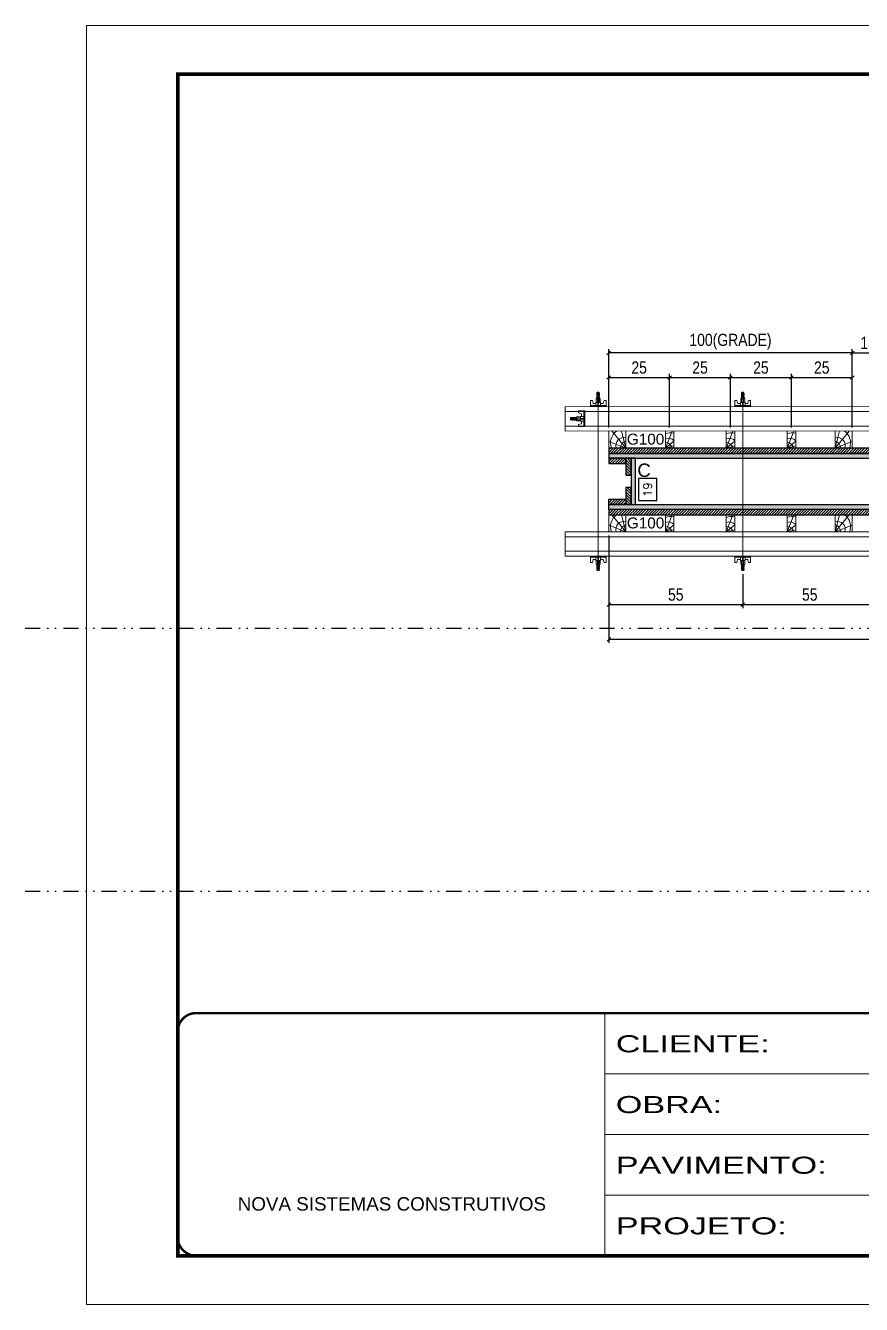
# Model space of a CAD drawing. Extents: x 13741 to 27878, y -21631 to 6985.
# Drawn here: x 17547 to 18233, y 192 to 1242 of the extents above; entities that cross this region are included whole.
import ezdxf
from ezdxf.enums import TextEntityAlignment as Align

# ---------------------------------------------------------------- set-up
doc = ezdxf.new("R2010")
doc.units = 0
for name, pattern in [('CONTINUO', [0]), ('DASHED', [0.75, 0.5, -0.25]), ('DIVIDE2', [0.625, 0.25, -0.125, 0, -0.125, 0, -0.125])]:
    doc.linetypes.add(name, pattern=pattern)
for name, color, linetype in [('CHAPA', 1, 'Continuous'), ('COTA', 241, 'Continuous'), ('Nível', 160, 'Continuous'), ('SARRAFO', 251, 'Continuous'), ('TEXTO_GERAL', 7, 'Continuous')]:
    doc.layers.add(name, color=color, linetype=linetype)
for name, color, linetype, lineweight in [('Folhas', 255, 'Continuous', 9), ('Hachura', 251, 'Continuous', 9), ('Madeira', 126, 'Continuous', 18), ('Perfil Metálico', 224, 'Continuous', 18), ('SARRAFO DE PRESSAO', 251, 'DASHED', 9)]:
    doc.layers.add(name, color=color, linetype=linetype, lineweight=lineweight)
doc.styles.add('ARIAL', font='arial.ttf')
doc.styles.add('COTA TECNICA 2X', font='techl___.ttf', dxfattribs={"height": 10})
doc.styles.add('ROMANS', font='romans.shx')
doc.styles.add('SANSSERIF', font='sas_____.pfb')
doc.styles.add('Tecnologia', font='')
doc.styles.get('Tecnologia').set_extended_font_data('Forgotten Futurist')
doc.dimstyles.new('SECAO PILAR', dxfattribs={"dimtxt": 10, "dimasz": 3, "dimexe": 3, "dimexo": 3, "dimgap": 3, "dimtad": 1, "dimdec": 1, "dimlfac": 0.5, "dimzin": 12, "dimdsep": 46, "dimtxsty": 'COTA TECNICA 2X', "dimblk1": 'OBLIQUE', "dimblk2": 'OBLIQUE', "dimsah": 1, "dimcen": 0.9, "dimclrd": 256, "dimclre": 256, "dimclrt": 256, "dimadec": 1, "dimazin": 3, "dimtfac": 1, "dimtdec": 1, "dimtmove": 0, "dimatfit": 3, "dimfxl": 1, "dimtolj": 1, "dimtzin": 12, "dimarcsym": 0})
doc.dimstyles.new('SECÇÃO 2', dxfattribs={"dimtxt": 7, "dimasz": 6, "dimexe": 0.18, "dimexo": 2, "dimgap": -4, "dimtad": 3, "dimdec": 1, "dimlfac": 0.5, "dimzin": 12, "dimdsep": 46, "dimtxsty": 'ROMANS', "dimblk": 'ARCHTICK', "dimcen": 0.09, "dimse1": 1, "dimse2": 1, "dimsd1": 1, "dimsd2": 1, "dimclrd": 180, "dimclre": 5, "dimclrt": 1, "dimadec": 0, "dimazin": 3, "dimtfac": 1, "dimtdec": 1, "dimtofl": 0, "dimtmove": 0, "dimatfit": 3, "dimldrblk": 'ARCHTICK', "dimfxl": 1, "dimtolj": 1, "dimtzin": 0, "dimarcsym": 0})
pattern_1 = [(225, (8902.0154, -22042.8084), (1.12253202, -1.12253202), [])]

# ---------------------------------------------------------------- blocks, each defined once
blk = doc.blocks.new('9999999999')
at = {"color": 30, "linetype": 'CONTINUO'}
for p, q in [((98564.6, 34230.2), (98564.6, 34429.4)), ((98564.6, 34379.6), (99584, 34379.6)), ((98564.6, 34329.8), (99488, 34329.8)), ((99584, 34329.8), (99488, 34329.8)), ((99488, 34329.8), (99488, 34230.2)), ((98564.6, 34280), (99488, 34280))]:
    blk.add_line(p, q, dxfattribs=at)
at = {"color": 30, "linetype": 'CONTINUO', "const_width": 2}
blk.add_lwpolyline([(99584, 34230.2), (99584, 34414.4, 0.414214), (99569, 34429.4), (98229, 34429.4, 0.414214), (98214, 34414.4), (98214, 34245.2, 0.414214), (98229, 34230.2), (99584, 34230.2)], format="xyb", dxfattribs=at)
at = {"layer": 'Folhas'}
blk.add_lwpolyline([(98139, 34190.2), (99624, 34190.2), (99624, 35240.2), (98139, 35240.2)], close=True, dxfattribs=at)
at = {"layer": 'Folhas', "color": 30, "const_width": 3}
blk.add_lwpolyline([(98214, 34230.2), (99584, 34230.2), (99584, 35200.2), (98214, 35200.2)], close=True, dxfattribs=at)
at = {"color": 7, "linetype": 'Continuous', "ltscale": 5, "style": 'ARIAL'}
for s, height, p in [('SKR', 15.48, (98837.7, 34393.1)), ('LEAF LOEFGREN', 15.483, (98837.7, 34343.3)), ('2° SUBSOLO SUPERIOR', 15.483, (98837.7, 34293.5)), ('NOVA SISTEMAS CONSTRUTIVOS', 11.059, (98263.2, 34267.2)), ('PILARES', 15.48, (98837.7, 34243.7))]:
    blk.add_text(s, height=height, dxfattribs=at).set_placement(p)
at = {"layer": 'Folhas', "color": 7, "style": 'Tecnologia', "width": 1.5}
for s, p in [('CLIENTE:', (98573.7, 34397.2)), ('OBRA:', (98573.7, 34347.3)), ('PAVIMENTO:', (98573.7, 34297.5)), ('PROJETO:', (98573.7, 34247.7))]:
    blk.add_text(s, height=14, dxfattribs=at).set_placement(p)
blk = doc.blocks.new('*D1373')
at = {"layer": 'COTA', "color": 180, "lineweight": -2, "transparency": 16777216}
for p, q in [((18065.4, 869.9), (18050.4, 869.9)), ((18050.4, 869.9), (18050.4, 851.9)), ((18065.4, 851.9), (18065.4, 869.9)), ((18050.4, 851.9), (18065.4, 851.9))]:
    blk.add_line(p, q, dxfattribs=at)
at = {"layer": 'Defpoints', "color": 0, "transparency": 16777216}
for p in [(18065.3, 886.6), (18065.3, 848.6), (18069.4, 848.6)]:
    blk.add_point(p, dxfattribs=at)
at = {"layer": 'COTA', "color": 1, "transparency": 16777216, "insert": (18057.9, 860.9), "char_height": 7, "attachment_point": 5, "rotation": 90, "style": 'ROMANS'}
blk.add_mtext('\\A1;19', dxfattribs=at)
blk = doc.blocks.new('_ArchTick')
at = {"color": 0, "linetype": 'ByBlock', "const_width": 0.15}
blk.add_lwpolyline([(-0.5, -0.5), (0.5, 0.5)], dxfattribs=at)
blk = doc.blocks.new('*D1374')
at = {"layer": 'COTA', "color": 180, "lineweight": -2, "transparency": 16777216}
for p, q in [((18354.4, 867.6), (18328.7, 867.6)), ((18328.7, 867.6), (18328.7, 852.6)), ((18354.4, 852.6), (18354.4, 867.6)), ((18328.7, 852.6), (18354.4, 852.6))]:
    blk.add_line(p, q, dxfattribs=at)
at = {"layer": 'Defpoints', "color": 0, "transparency": 16777216}
for p in [(18048, 848.6), (18666, 848.6), (18666, 848.6)]:
    blk.add_point(p, dxfattribs=at)
at = {"layer": 'COTA', "color": 1, "transparency": 16777216, "insert": (18341.6, 860.1), "char_height": 7, "attachment_point": 5, "style": 'ROMANS'}
blk.add_mtext('\\A1;309', dxfattribs=at)
blk = doc.blocks.new('_Oblique')
at = {"color": 0, "linetype": 'ByBlock', "lineweight": -2}
blk.add_line((-0.5, -0.5), (0.5, 0.5), dxfattribs=at)
blk = doc.blocks.new('*D1375')
at = {"layer": 'COTA', "lineweight": -2, "transparency": 16777216}
for p, q in [((18026, 823.2), (18026, 735)), ((18688, 823.2), (18688, 735)), ((18026, 738), (18688, 738))]:
    blk.add_line(p, q, dxfattribs=at)
at = {"layer": 'Defpoints', "color": 0, "transparency": 16777216}
for p in [(18026, 826.2), (18688, 826.2), (18688, 738)]:
    blk.add_point(p, dxfattribs=at)
at = {"layer": 'COTA', "lineweight": -2, "transparency": 16777216, "xscale": 3, "yscale": 3, "zscale": 3, "rotation": 180}
blk.add_blockref('_Oblique', (18026, 738), dxfattribs=at)
at = {"layer": 'COTA', "lineweight": -2, "transparency": 16777216, "xscale": 3, "yscale": 3, "zscale": 3}
blk.add_blockref('_Oblique', (18688, 738), dxfattribs=at)
at = {"layer": 'COTA', "transparency": 16777216, "insert": (18357, 746.3), "char_height": 10, "attachment_point": 5, "style": 'COTA TECNICA 2X'}
blk.add_mtext('\\A1;331 - PAINEL', dxfattribs=at)
blk = doc.blocks.new('*D1376')
at = {"layer": 'COTA', "lineweight": -2, "transparency": 16777216}
for p, q in [((18026, 823.2), (18026, 763.5)), ((18136, 791.4), (18136, 763.5)), ((18026, 766.5), (18136, 766.5))]:
    blk.add_line(p, q, dxfattribs=at)
at = {"layer": 'Defpoints', "color": 0, "transparency": 16777216}
for p in [(18026, 826.2), (18136, 794.4), (18136, 766.5)]:
    blk.add_point(p, dxfattribs=at)
at = {"layer": 'COTA', "lineweight": -2, "transparency": 16777216, "xscale": 3, "yscale": 3, "zscale": 3, "rotation": 180}
blk.add_blockref('_Oblique', (18026, 766.5), dxfattribs=at)
at = {"layer": 'COTA', "lineweight": -2, "transparency": 16777216, "xscale": 3, "yscale": 3, "zscale": 3}
blk.add_blockref('_Oblique', (18136, 766.5), dxfattribs=at)
at = {"layer": 'COTA', "transparency": 16777216, "insert": (18081, 774.6), "char_height": 10, "attachment_point": 5, "style": 'COTA TECNICA 2X'}
blk.add_mtext('\\A1;55', dxfattribs=at)
blk = doc.blocks.new('C')
at = {"layer": 'Hachura', "color": 0}
for p, q in [((0, 3.22), (0, -3.22)), ((0.45, 3.22), (0, 3.22)), ((0.46, 3.16), (0, 3.16)), ((0.46, 3.05), (0, 3.05)), ((0.46, 2.88), (0, 2.88)), ((0, 2.75), (0, -1.16)), ((0.46, 2.65), (0, 2.65)), ((0.46, 2.23), (0, 2.23)), ((0.46, 1.51), (0, 1.51)), ((0.39, 0.49), (0.17, 0.49)), ((0.45, -3.23), (0.45, 3.22)), ((0.45, 3.22), (2.58, 3.22)), ((1.74, 0.97), (0.45, 0.97)), ((1.45, 0.1), (0.45, 0.1)), ((1.35, 1.94), (1.35, 0.96)), ((2.58, 2.39), (1.47, 2.09)), ((1.74, -0.97), (1.74, 0.97)), ((1.74, 0.97), (1.74, 0.84)), ((1.74, 0.97), (1.74, 0.84)), ((1.74, 0.84), (3.35, 0.84)), ((3.35, 0.45), (1.74, 0.45)), ((2.58, 3.22), (2.58, 2.39)), ((3.32, 0.84), (3.32, -0.84)), ((3.35, 0.84), (3.35, -0.84)), ((3.68, 0.45), (3.35, 0.45)), ((3.84, -0.52), (3.35, 0.45)), ((3.35, 0.06), (3.67, -0.57)), ((3.68, 0.45), (4.16, -0.52)), ((3.72, 0.5), (4.25, -0.57)), ((4.37, -0.55), (3.83, 0.53)), ((4.15, 0.45), (3.93, 0.45)), ((4.42, -0.52), (3.93, 0.45)), ((4.15, 0.45), (4.26, 0.45)), ((4.26, 0.45), (4.74, -0.52)), ((4.3, 0.5), (4.83, -0.57)), ((4.95, -0.55), (4.41, 0.53)), ((4.51, 0.45), (4.84, 0.45)), ((5, -0.52), (4.51, 0.45)), ((4.84, 0.45), (5.32, -0.52)), ((4.88, 0.5), (5.41, -0.57)), ((5.53, -0.55), (4.99, 0.53)), ((5.58, -0.52), (5.09, 0.45)), ((5.42, 0.45), (5.09, 0.45)), ((5.58, -0.52), (5.09, 0.45)), ((5.42, 0.45), (5.74, -0.19)), ((5.46, 0.5), (5.74, -0.07)), ((5.74, 0.19), (5.57, 0.53)), ((5.74, 0.32), (5.68, 0.45)), ((5.68, 0.45), (5.74, 0.45)), ((5.74, 0.45), (5.9, 0.29)), ((5.74, 0.45), (5.74, -0.52)), ((5.9, -0.36), (5.9, 0.29)), ((0.45, 0), (0, 0)), ((0.46, -1.52), (0, -1.52)), ((0.46, -2.23), (0, -2.23)), ((0.46, -2.65), (0, -2.65)), ((0.46, -2.88), (0, -2.88)), ((0.46, -3.05), (0, -3.05)), ((0.46, -3.16), (0, -3.16)), ((0, -3.22), (2.57, -3.22)), ((0.08, -0.48), (0.29, -0.48)), ((0.29, -0.48), (0.4, -0.48)), ((0.45, 0), (0.45, -0.97)), ((0.45, -0.16), (1.45, -0.16)), ((0.45, -0.65), (0.45, -0.32)), ((0.45, -3.23), (0.45, -0.65)), ((0.45, -0.97), (1.74, -0.97)), ((1.35, -1.94), (1.35, -0.97)), ((2.58, -2.39), (1.47, -2.1)), ((3.35, -0.32), (1.74, -0.32)), ((3.35, -0.84), (1.74, -0.84)), ((2.58, -3.23), (2.58, -2.39)), ((3.35, -0.07), (3.58, -0.52)), ((3.35, -0.52), (3.58, -0.52)), ((3.84, -0.52), (4.16, -0.52)), ((4.42, -0.52), (4.74, -0.52)), ((4.63, -0.52), (4.74, -0.52)), ((5, -0.52), (5.32, -0.52)), ((5.58, -0.52), (5.74, -0.52)), ((5.74, -0.52), (5.9, -0.36)), ((5.74, -0.52), (5.74, -0.52))]:
    blk.add_line(p, q, dxfattribs=at)
for centre, radius, start, end in [((1.52, 1.94), 0.161, 104.7436, 180), ((1.44, -0.03), 0.129, 272.695, 87.305), ((3.81, 0.39), 0.143, 25.5688, 154.4312), ((4.39, 0.39), 0.143, 25.5688, 154.4312), ((4.97, 0.39), 0.143, 25.5688, 154.4312), ((5.55, 0.39), 0.143, 25.5688, 154.4312), ((0.17, -0.37), 0.174, 221.744, 317.8592), ((1.52, -1.94), 0.161, 180, 255.2564), ((3.71, -0.4), 0.174, 222.1408, 318.256), ((4.29, -0.4), 0.174, 222.1408, 318.256), ((4.87, -0.4), 0.174, 222.1408, 318.256), ((5.45, -0.4), 0.174, 222.1408, 318.256), ((5.61, -0.4), 0.174, 317.8592, 318.256)]:
    blk.add_arc(centre, radius, start, end, dxfattribs=at)
blk = doc.blocks.new('*D1397')
at = {"layer": 'COTA', "lineweight": -2, "transparency": 16777216}
for p, q in [((18136, 791.4), (18136, 763.5)), ((18246, 791.4), (18246, 763.5)), ((18136, 766.5), (18246, 766.5))]:
    blk.add_line(p, q, dxfattribs=at)
at = {"layer": 'Defpoints', "color": 0, "transparency": 16777216}
for p in [(18136, 794.4), (18246, 794.4), (18246, 766.5)]:
    blk.add_point(p, dxfattribs=at)
at = {"layer": 'COTA', "lineweight": -2, "transparency": 16777216, "xscale": 3, "yscale": 3, "zscale": 3, "rotation": 180}
blk.add_blockref('_Oblique', (18136, 766.5), dxfattribs=at)
at = {"layer": 'COTA', "lineweight": -2, "transparency": 16777216, "xscale": 3, "yscale": 3, "zscale": 3}
blk.add_blockref('_Oblique', (18246, 766.5), dxfattribs=at)
at = {"layer": 'COTA', "transparency": 16777216, "insert": (18191, 774.6), "char_height": 10, "attachment_point": 5, "style": 'COTA TECNICA 2X'}
blk.add_mtext('\\A1;55', dxfattribs=at)
blk = doc.blocks.new('PONTALETE')
at = {"layer": 'Madeira'}
for q in [(2.71, 7), (7, 5.76), (7, 1.74)]:
    blk.add_line((0, 0), q, dxfattribs=at)
blk.add_lwpolyline([(0, 0), (7, 0), (7, 7), (0, 7)], close=True, dxfattribs=at)
for centre, radius, start, end in [((2.04, 0.06), 6.23, 37.2818, 109.0913), ((1.09, 0.9), 3.19, 343.603, 109.9847), ((-0.21, -0.78), 3.09, 14.6322, 86.0383)]:
    blk.add_arc(centre, radius, start, end, dxfattribs=at)
blk = doc.blocks.new('MEIO PONTALETE')
at = {"layer": 'Madeira'}
for q in [(2.71, 7), (3.5, 2.88), (3.5, 0.87)]:
    blk.add_line((0, 0), q, dxfattribs=at)
blk.add_lwpolyline([(0, 0), (3.5, 0), (3.5, 7), (0, 7)], close=True, dxfattribs=at)
for centre, radius, start, end in [((2.04, 0.06), 6.23, 76.4499, 109.0913), ((1.09, 0.9), 3.19, 40.9063, 109.9847), ((-0.21, -0.78), 3.09, 14.6322, 86.0383)]:
    blk.add_arc(centre, radius, start, end, dxfattribs=at)
blk = doc.blocks.new('*D1378')
at = {"layer": 'COTA', "lineweight": -2, "transparency": 16777216}
for p, q in [((18025.9, 911.9), (18025.9, 955.9)), ((18075.9, 911.9), (18075.9, 955.9)), ((18025.9, 952.9), (18075.9, 952.9))]:
    blk.add_line(p, q, dxfattribs=at)
at = {"layer": 'Defpoints', "color": 0, "transparency": 16777216}
for p in [(18075.9, 952.9), (18025.9, 908.9), (18075.9, 908.9)]:
    blk.add_point(p, dxfattribs=at)
at = {"layer": 'COTA', "lineweight": -2, "transparency": 16777216, "xscale": 3, "yscale": 3, "zscale": 3, "rotation": 180}
blk.add_blockref('_Oblique', (18025.9, 952.9), dxfattribs=at)
at = {"layer": 'COTA', "lineweight": -2, "transparency": 16777216, "xscale": 3, "yscale": 3, "zscale": 3}
blk.add_blockref('_Oblique', (18075.9, 952.9), dxfattribs=at)
at = {"layer": 'COTA', "transparency": 16777216, "insert": (18050.9, 961), "char_height": 10, "attachment_point": 5, "style": 'COTA TECNICA 2X'}
blk.add_mtext('\\A1;25', dxfattribs=at)
blk = doc.blocks.new('*D1379')
at = {"layer": 'COTA', "lineweight": -2, "transparency": 16777216}
for p, q in [((18025.9, 911.9), (18025.9, 976.1)), ((18225.9, 973.1), (18025.9, 973.1)), ((18225.9, 911.9), (18225.9, 976.1))]:
    blk.add_line(p, q, dxfattribs=at)
at = {"layer": 'Defpoints', "color": 0, "transparency": 16777216}
for p in [(18025.9, 973.1), (18025.9, 908.9), (18225.9, 908.9)]:
    blk.add_point(p, dxfattribs=at)
at = {"layer": 'COTA', "lineweight": -2, "transparency": 16777216, "xscale": 3, "yscale": 3, "zscale": 3, "rotation": 180}
blk.add_blockref('_Oblique', (18025.9, 973.1), dxfattribs=at)
at = {"layer": 'COTA', "lineweight": -2, "transparency": 16777216, "xscale": 3, "yscale": 3, "zscale": 3}
blk.add_blockref('_Oblique', (18225.9, 973.1), dxfattribs=at)
at = {"layer": 'COTA', "transparency": 16777216, "insert": (18125.9, 982.3), "char_height": 10, "attachment_point": 5, "style": 'COTA TECNICA 2X'}
blk.add_mtext('\\A1;100(GRADE)', dxfattribs=at)
blk = doc.blocks.new('*D1380')
at = {"layer": 'COTA', "lineweight": -2, "transparency": 16777216}
for p, q in [((18075.9, 911.9), (18075.9, 955.9)), ((18125.9, 911.9), (18125.9, 955.9)), ((18075.9, 952.9), (18125.9, 952.9))]:
    blk.add_line(p, q, dxfattribs=at)
at = {"layer": 'Defpoints', "color": 0, "transparency": 16777216}
for p in [(18125.9, 952.9), (18075.9, 908.9), (18125.9, 908.9)]:
    blk.add_point(p, dxfattribs=at)
at = {"layer": 'COTA', "lineweight": -2, "transparency": 16777216, "xscale": 3, "yscale": 3, "zscale": 3, "rotation": 180}
blk.add_blockref('_Oblique', (18075.9, 952.9), dxfattribs=at)
at = {"layer": 'COTA', "lineweight": -2, "transparency": 16777216, "xscale": 3, "yscale": 3, "zscale": 3}
blk.add_blockref('_Oblique', (18125.9, 952.9), dxfattribs=at)
at = {"layer": 'COTA', "transparency": 16777216, "insert": (18100.9, 961), "char_height": 10, "attachment_point": 5, "style": 'COTA TECNICA 2X'}
blk.add_mtext('\\A1;25', dxfattribs=at)
blk = doc.blocks.new('*D1381')
at = {"layer": 'COTA', "lineweight": -2, "transparency": 16777216}
for p, q in [((18125.9, 911.9), (18125.9, 955.9)), ((18175.9, 911.9), (18175.9, 955.9)), ((18125.9, 952.9), (18175.9, 952.9))]:
    blk.add_line(p, q, dxfattribs=at)
at = {"layer": 'Defpoints', "color": 0, "transparency": 16777216}
for p in [(18175.9, 952.9), (18125.9, 908.9), (18175.9, 908.9)]:
    blk.add_point(p, dxfattribs=at)
at = {"layer": 'COTA', "lineweight": -2, "transparency": 16777216, "xscale": 3, "yscale": 3, "zscale": 3, "rotation": 180}
blk.add_blockref('_Oblique', (18125.9, 952.9), dxfattribs=at)
at = {"layer": 'COTA', "lineweight": -2, "transparency": 16777216, "xscale": 3, "yscale": 3, "zscale": 3}
blk.add_blockref('_Oblique', (18175.9, 952.9), dxfattribs=at)
at = {"layer": 'COTA', "transparency": 16777216, "insert": (18150.9, 961), "char_height": 10, "attachment_point": 5, "style": 'COTA TECNICA 2X'}
blk.add_mtext('\\A1;25', dxfattribs=at)
blk = doc.blocks.new('*D1382')
at = {"layer": 'COTA', "lineweight": -2, "transparency": 16777216}
for p, q in [((18175.9, 911.9), (18175.9, 955.9)), ((18225.9, 911.9), (18225.9, 955.9)), ((18175.9, 952.9), (18225.9, 952.9))]:
    blk.add_line(p, q, dxfattribs=at)
at = {"layer": 'Defpoints', "color": 0, "transparency": 16777216}
for p in [(18225.9, 952.9), (18175.9, 908.9), (18225.9, 908.9)]:
    blk.add_point(p, dxfattribs=at)
at = {"layer": 'COTA', "lineweight": -2, "transparency": 16777216, "xscale": 3, "yscale": 3, "zscale": 3, "rotation": 180}
blk.add_blockref('_Oblique', (18175.9, 952.9), dxfattribs=at)
at = {"layer": 'COTA', "lineweight": -2, "transparency": 16777216, "xscale": 3, "yscale": 3, "zscale": 3}
blk.add_blockref('_Oblique', (18225.9, 952.9), dxfattribs=at)
at = {"layer": 'COTA', "transparency": 16777216, "insert": (18200.9, 961), "char_height": 10, "attachment_point": 5, "style": 'COTA TECNICA 2X'}
blk.add_mtext('\\A1;25', dxfattribs=at)
blk = doc.blocks.new('*D1383')
at = {"layer": 'COTA', "lineweight": -2, "transparency": 16777216}
for p, q in [((18225.9, 911.9), (18225.9, 976.1)), ((18225.9, 973.1), (18252, 973.1)), ((18252, 912), (18252, 976.1))]:
    blk.add_line(p, q, dxfattribs=at)
at = {"layer": 'Defpoints', "color": 0, "transparency": 16777216}
for p in [(18252, 973.1), (18225.9, 908.9), (18252, 909)]:
    blk.add_point(p, dxfattribs=at)
at = {"layer": 'COTA', "lineweight": -2, "transparency": 16777216, "xscale": 3, "yscale": 3, "zscale": 3, "rotation": 180}
blk.add_blockref('_Oblique', (18225.9, 973.1), dxfattribs=at)
at = {"layer": 'COTA', "lineweight": -2, "transparency": 16777216, "xscale": 3, "yscale": 3, "zscale": 3}
blk.add_blockref('_Oblique', (18252, 973.1), dxfattribs=at)
at = {"layer": 'COTA', "transparency": 16777216, "insert": (18239, 981.3), "char_height": 10, "attachment_point": 5, "style": 'COTA TECNICA 2X'}
blk.add_mtext('\\A1;13', dxfattribs=at)

msp = doc.modelspace()

# ---------------------------------------------------------------- hatches: boundary and pattern name
at = {"layer": 'Hachura'}
h = msp.add_hatch(dxfattribs=at)
h.set_pattern_fill('ANSI31', color=256, scale=0.5, angle=180, style=0)
h.set_pattern_definition([(225, (8914.0154, -22034.4084), (1.12253202, -1.12253202), [])])
h.paths.add_polyline_path([(18687.95, 895), (18687.97, 890.6), (18025.97, 890.59), (18025.97, 894.99)])
h = msp.add_hatch(color=256, dxfattribs=at)
h.dxf.hatch_style = 1
h.paths.add_polyline_path([(18687.97, 886.6), (18687.97, 890.6), (18025.97, 890.6), (18025.97, 886.6)])
h = msp.add_hatch(dxfattribs=at)
h.set_pattern_fill('ANSI31', color=256, scale=0.5, angle=180, style=0)
h.set_pattern_definition(pattern_1)
h.paths.add_polyline_path([(18039.97, 886.6), (18039.97, 882.2), (18025.97, 882.2), (18025.97, 886.6)])
h = msp.add_hatch(dxfattribs=at)
h.set_pattern_fill('ANSI31', color=256, scale=0.5, angle=270, style=0)
h.set_pattern_definition([(315, (40935.7754, -8616.3521), (1.12253202, 1.12253202), [])])
h.paths.add_polyline_path([(18044.37, 872.6), (18039.97, 872.6), (18039.97, 886.6), (18044.37, 886.6)])
h = msp.add_hatch(color=256, dxfattribs=at)
h.dxf.hatch_style = 1
h.paths.add_polyline_path([(18044.37, 848.6), (18047.97, 848.6), (18047.97, 886.6), (18044.37, 886.6)])
h = msp.add_hatch(dxfattribs=at)
h.set_pattern_fill('ANSI31', color=256, scale=0.5, angle=270, style=0)
h.set_pattern_definition([(315, (40935.7754, -8640.3521), (1.12253202, 1.12253202), [])])
h.paths.add_polyline_path([(18044.37, 848.6), (18039.97, 848.6), (18039.97, 862.6), (18044.37, 862.6)])
h = msp.add_hatch(dxfattribs=at)
h.set_pattern_fill('ANSI31', color=256, scale=0.5, angle=180, style=0)
h.set_pattern_definition(pattern_1)
h.paths.add_polyline_path([(18039.97, 848.6), (18039.97, 853), (18025.97, 853), (18025.97, 848.6)])
h = msp.add_hatch(color=256, dxfattribs=at)
h.dxf.hatch_style = 1
h.paths.add_polyline_path([(18687.97, 848.6), (18687.97, 844.6), (18025.97, 844.6), (18025.97, 848.6)])
h = msp.add_hatch(dxfattribs=at)
h.set_pattern_fill('ANSI31', color=256, scale=0.5, angle=180, style=0)
h.set_pattern_definition([(225, (8914.0154, -22084.8084), (1.12253202, -1.12253202), [])])
h.paths.add_polyline_path([(18687.97, 840.33), (18687.95, 844.6), (18025.97, 844.6), (18025.97, 844.6), (18025.97, 844.6), (18025.97, 840.2)])

# ---------------------------------------------------------------- linework, layer by layer
at = {"layer": 'CHAPA'}
for points in [[(18687.97, 886.6), (18687.97, 890.6), (18025.97, 890.6), (18025.97, 886.6)], [(18044.37, 848.6), (18047.97, 848.6), (18047.97, 886.6), (18044.37, 886.6)], [(18687.97, 848.6), (18687.97, 844.6), (18025.97, 844.6), (18025.97, 848.6)]]:
    msp.add_lwpolyline(points, close=True, dxfattribs=at)
at = {"layer": 'Hachura'}
for p, q in [((18017.28, 795.43), (18017.28, 935.97)), ((18135.97, 795.43), (18135.97, 935.97))]:
    msp.add_line(p, q, dxfattribs=at)
at = {"layer": 'Madeira'}
for points in [[(18025.95, 894.98), (18025.97, 908.98), (18225.96, 908.97), (18225.94, 894.97)], [(18025.95, 826.19), (18025.97, 840.19), (18225.96, 840.19), (18225.94, 826.19)]]:
    msp.add_lwpolyline(points, close=True, dxfattribs=at)
at = {"layer": 'Nível', "color": 4, "linetype": 'DIVIDE2', "ltscale": 50}
for p, q in [((13741.09, 747.13), (21531.15, 747.13)), ((13741.09, 531.13), (21531.15, 531.13))]:
    msp.add_line(p, q, dxfattribs=at)
at = {"layer": 'Perfil Metálico'}
for p, q in [((18723.69, 924.94), (17990.25, 924.94)), ((18723.69, 912.94), (17990.25, 912.94)), ((18723.69, 822.2), (17990.25, 822.2)), ((18723.69, 810.2), (17990.25, 810.2))]:
    msp.add_line(p, q, dxfattribs=at)
for points in [[(18723.69, 909), (18723.69, 929), (17990.25, 928.94), (17990.25, 908.94)], [(17990.25, 826.2), (17990.25, 806.2), (18723.69, 806.26), (18723.69, 826.26)]]:
    msp.add_lwpolyline(points, close=True, dxfattribs=at)
at = {"layer": 'SARRAFO'}
for points in [[(18025.97, 890.6), (18687.97, 890.6), (18687.95, 895), (18025.97, 895)], [(18025.97, 890.6), (18687.97, 890.6), (18687.95, 895), (18025.97, 895)], [(18025.97, 882.2), (18039.97, 882.2), (18039.97, 886.6), (18025.97, 886.6)], [(18025.97, 882.2), (18039.97, 882.2), (18039.97, 886.6), (18025.97, 886.6)], [(18039.97, 886.6), (18039.97, 872.6), (18044.37, 872.6), (18044.37, 886.6)], [(18039.97, 886.6), (18039.97, 872.6), (18044.37, 872.6), (18044.37, 886.6)], [(18039.97, 862.6), (18039.97, 848.6), (18044.37, 848.6), (18044.37, 862.6)], [(18039.97, 862.6), (18039.97, 848.6), (18044.37, 848.6), (18044.37, 862.6)], [(18025.97, 853), (18039.97, 853), (18039.97, 848.6), (18025.97, 848.6)], [(18025.97, 853), (18039.97, 853), (18039.97, 848.6), (18025.97, 848.6)], [(18025.97, 840.2), (18687.97, 840.2), (18687.95, 844.6), (18025.97, 844.6)], [(18025.97, 840.2), (18687.97, 840.2), (18687.95, 844.6), (18025.97, 844.6)]]:
    msp.add_lwpolyline(points, close=True, dxfattribs=at)

# ---------------------------------------------------------------- block references
at = {"layer": 'Hachura', "linetype": 'Continuous', "yscale": 2, "zscale": 2}
for p, xscale, rotation in [((18017.29, 928.97), -2, 270), ((18135.96, 928.97), 2, 90.00000000000001), ((18006.28, 919), 2, 180), ((18017.28, 806.23), 2, 270), ((18135.97, 806.23), -2, 90)]:
    msp.add_blockref('C', p, dxfattribs=dict(at, xscale=xscale, rotation=rotation))
at = {"layer": 'Madeira'}
for name, p, xscale, yscale, zscale, rotation in [('PONTALETE', (18039.95, 894.97), 2, 2, 2, 89.93708930310329), ('MEIO PONTALETE', (18072.45, 894.98), 1.999999997962732, 1.999999997962732, 1.999999997962732, 359.9370893031033), ('MEIO PONTALETE', (18122.45, 894.98), 1.999999997962732, 1.999999997962732, 1.999999997962732, 359.9370893031033), ('MEIO PONTALETE', (18172.45, 894.98), 1.999999997962732, 1.999999997962732, 1.999999997962732, 359.9370893031033), ('PONTALETE', (18211.94, 894.99), -2, 2, 2, 269.9370893031033), ('PONTALETE', (18039.95, 826.18), 2, 2, 2, 89.93708930310329), ('MEIO PONTALETE', (18072.45, 826.19), 1.999999997962732, 1.999999997962732, 1.999999997962732, 359.9370893031033), ('MEIO PONTALETE', (18122.45, 826.19), 1.999999997962732, 1.999999997962732, 1.999999997962732, 359.9370893031033), ('MEIO PONTALETE', (18172.45, 826.19), 1.999999997962732, 1.999999997962732, 1.999999997962732, 359.9370893031033), ('PONTALETE', (18211.94, 826.2), -2, 2, 2, 269.9370893031033)]:
    msp.add_blockref(name, p, dxfattribs=dict(at, xscale=xscale, yscale=yscale, zscale=zscale, rotation=rotation))
at = {"layer": 'SARRAFO DE PRESSAO', "color": 6, "linetype": 'ByBlock'}
msp.add_blockref('9999999999', (-80542.01, -33998.35), dxfattribs=at)

# ---------------------------------------------------------------- texts
at = {"layer": 'TEXTO_GERAL', "color": 0, "linetype": 'Continuous', "style": 'SANSSERIF'}
for p in [(18040.81, 902.28), (18040.81, 833.49)]:
    msp.add_text('G100', height=9, dxfattribs=at).set_placement(p, align=Align.MIDDLE_LEFT)
at = {"layer": 'TEXTO_GERAL', "style": 'ARIAL'}
msp.add_text('C', height=11, dxfattribs=at).set_placement((18054.98, 876.79), align=Align.MIDDLE_CENTER)

# ---------------------------------------------------------------- dimensions: what is measured, and where the dimension line sits
at = {"layer": 'COTA'}
for base, p1, p2, text, picture, middle in [((18025.95, 973.07), (18225.94, 908.92), (18025.95, 908.94), '<>(GRADE)', '*D1379', (18125.94, 982.29)), ((18687.97, 738.04), (18025.97, 826.21), (18687.97, 826.25), '<> - PAINEL', '*D1375', (18356.97, 746.26))]:
    dim = msp.add_linear_dim(base=base, p1=p1, p2=p2, text=text, dimstyle='SECAO PILAR', dxfattribs=at)
    dim.commit()
    dim.dimension.update_dxf_attribs({"geometry": picture, "text_midpoint": middle})
for base, p1, p2, dimstyle, picture, middle in [((18251.97, 973.07), (18225.94, 908.9), (18251.97, 908.96), 'SECAO PILAR', '*D1383', (18238.95, 973.07)), ((18665.97, 848.6), (18047.97, 848.6), (18665.97, 848.6), 'SECÇÃO 2', '*D1374', (18341.58, 848.6))]:
    dim = msp.add_linear_dim(base=base, p1=p1, p2=p2, dimstyle=dimstyle, dxfattribs=at)
    dim.commit()
    dim.dimension.update_dxf_attribs({"geometry": picture, "text_midpoint": middle, "dimtype": 160})
for base, p1, p2, picture, middle in [((18075.95, 952.87), (18025.95, 908.94), (18075.95, 908.93), '*D1378', (18050.95, 960.98)), ((18125.95, 952.87), (18075.95, 908.93), (18125.95, 908.93), '*D1380', (18100.95, 960.98)), ((18175.95, 952.87), (18125.95, 908.93), (18175.95, 908.93), '*D1381', (18150.95, 960.98)), ((18225.94, 952.87), (18175.95, 908.93), (18225.94, 908.93), '*D1382', (18200.94, 960.98)), ((18136.04, 766.46), (18025.97, 826.2), (18136.04, 794.43), '*D1376', (18081, 774.57)), ((18246.04, 766.46), (18136.04, 794.43), (18246.04, 794.43), '*D1397', (18191.04, 774.57))]:
    dim = msp.add_linear_dim(base=base, p1=p1, p2=p2, dimstyle='SECAO PILAR', dxfattribs=at)
    dim.commit()
    dim.dimension.update_dxf_attribs({"geometry": picture, "text_midpoint": middle})
dim = msp.add_linear_dim(base=(18069.38, 848.6), p1=(18065.29, 886.6), p2=(18065.29, 848.6), angle=270, dimstyle='SECÇÃO 2', dxfattribs=at)
dim.commit()
dim.dimension.update_dxf_attribs({"geometry": '*D1373', "text_midpoint": (18069.38, 860.91), "dimtype": 160})

doc.saveas('drawing.dxf')
